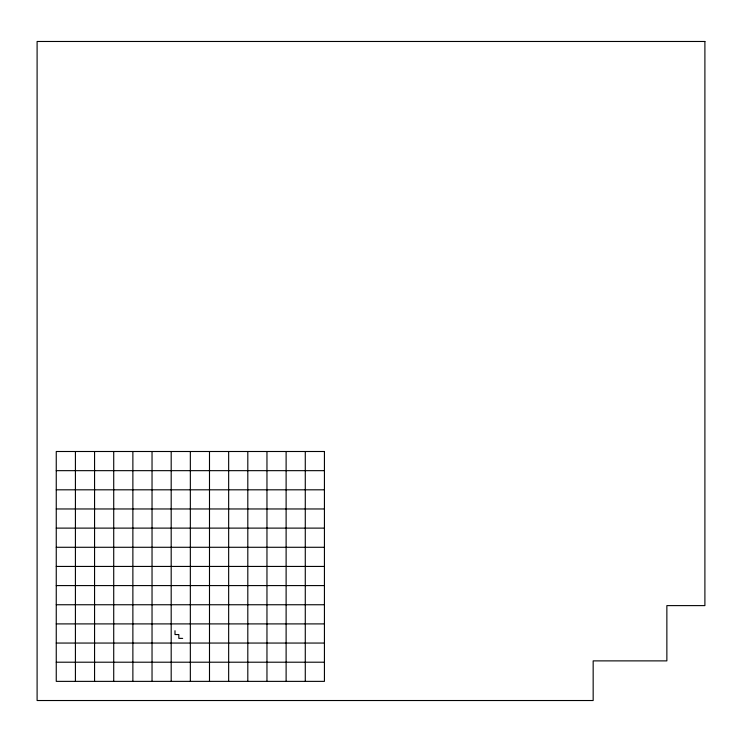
<?xml version="1.0" encoding="UTF-8"?>
<svg xmlns="http://www.w3.org/2000/svg" width="742" height="742" viewBox="0 0 742 742"><rect width="100%" height="100%" fill="white"/><g stroke="black" fill="none" stroke-linecap="round" stroke-linejoin="round"><path stroke-width="1.11" d="M56.253 470.66L324.43 470.66M56.253 489.813L324.43 489.813M56.253 508.966L324.43 508.966M56.253 528.118L324.43 528.118M56.253 547.281L324.43 547.281M56.253 566.434L324.43 566.434M56.253 585.586L324.43 585.586M56.253 604.749L324.43 604.749M56.253 623.901L324.43 623.901M182.662 638.38L178.831 638.38L178.831 634.549L175.001 634.549L175.001 630.719M56.253 643.054L324.43 643.054M56.253 662.207L324.43 662.207M305.277 451.498L305.277 681.369M286.115 451.498L286.115 681.369M266.962 451.498L266.962 681.369M247.809 451.498L247.809 681.369M228.657 451.498L228.657 681.369M209.494 451.498L209.494 681.369M190.342 451.498L190.342 681.369M171.189 451.498L171.189 681.369M152.036 451.498L152.036 681.369M132.874 451.498L132.874 681.369M113.721 451.498L113.721 681.369M94.568 451.498L94.568 681.369M75.415 451.498L75.415 681.369M704.9 41.478L37.1 41.478L37.1 700.522L593.164 700.522L593.164 660.881L666.863 660.881L666.863 605.611L704.9 605.611L704.9 41.478M324.43 451.498L56.253 451.498L56.253 681.369L324.43 681.369L324.43 451.498"/></g></svg>
